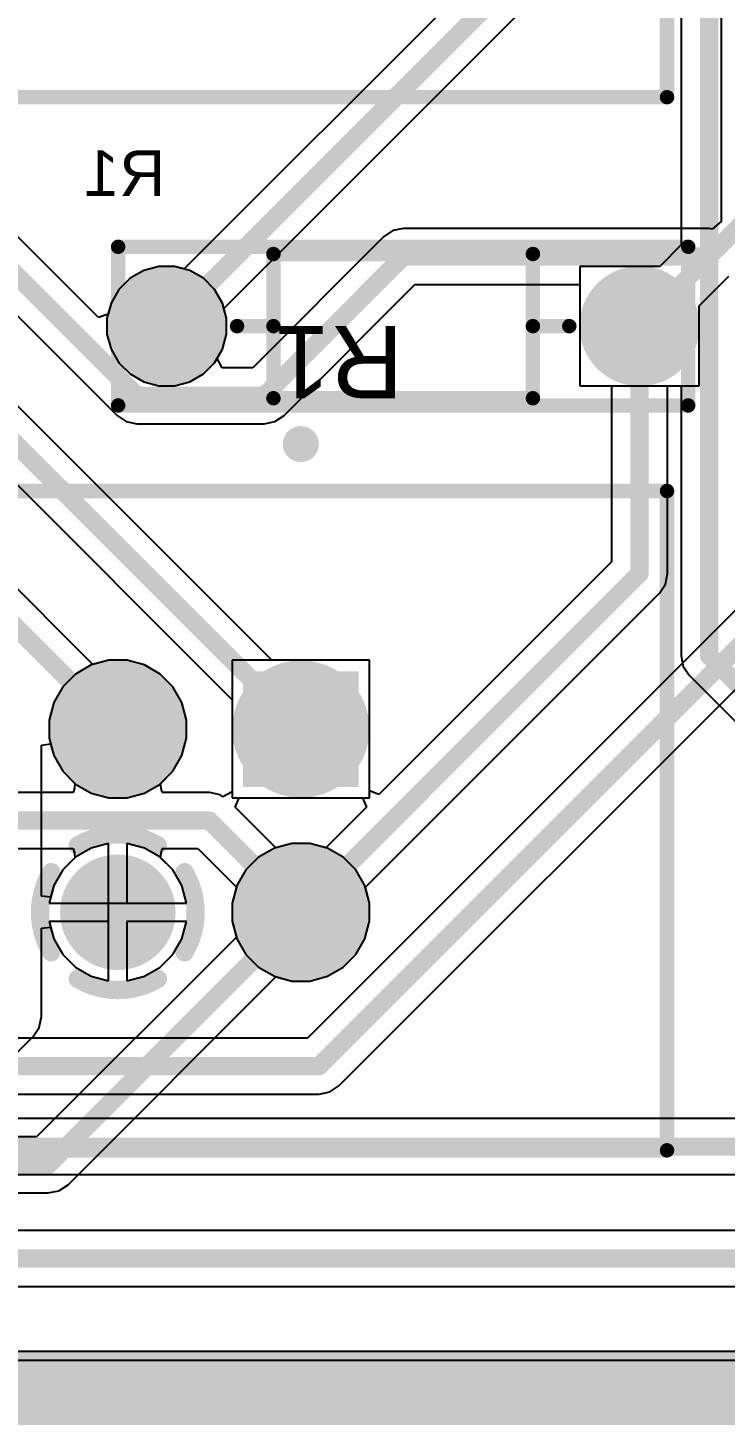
# Model space of a CAD drawing. Header units: inches. Extents: x -8.09 to -2.28, y -0.1 to 6.11.
# Drawn here: x -4.039 to -3.658, y -0.095 to 0.668 of the extents above; entities that cross this region are included whole.
import ezdxf

# ---------------------------------------------------------------- set-up
doc = ezdxf.new("R2010")
doc.units = ezdxf.units.IN
doc.header["$MEASUREMENT"] = 0
for name, color, linetype in [('BottomLayer', 5, 'Continuous'), ('BottomSolder', 6, 'Continuous'), ('InternalPlane1', 76, 'Continuous'), ('InternalPlane2', 16, 'Continuous'), ('KeepOutLayer', 6, 'Continuous'), ('Mechanical5', 56, 'Continuous'), ('MultiLayer', 9, 'Continuous'), ('PadHoleLayer', 156, 'Continuous'), ('TopLayer', 1, 'Continuous'), ('TopOverlay', 2, 'Continuous'), ('TopSolder', 216, 'Continuous')]:
    doc.layers.add(name, color=color, linetype=linetype)
doc.styles.add('Arial', font='', dxfattribs={"height": 0.2})
doc.styles.get('Arial').set_extended_font_data('Arial')

# ---------------------------------------------------------------- blocks, each defined once
blk = doc.blocks.new('FP_CF18_MFG_2')
at = {"layer": 'BottomLayer'}
blk.add_hatch(color=5, dxfattribs=at).paths.add_polyline_path([(-0.15177, 0.02264), (-0.1065, 0.02264), (-0.1065, -0.02264), (-0.15177, -0.02264)])
h = blk.add_hatch(color=5, dxfattribs=at)
edge = h.paths.add_edge_path()
edge.add_arc((0.12913, 0), 0.02264, 0, 360)
at = {"layer": 'BottomSolder'}
blk.add_hatch(color=6, dxfattribs=at).paths.add_polyline_path([(-0.15177, 0.02264), (-0.1065, 0.02264), (-0.1065, -0.02264), (-0.15177, -0.02264)])
h = blk.add_hatch(color=6, dxfattribs=at)
edge = h.paths.add_edge_path()
edge.add_arc((0.12913, 0), 0.02264, 0, 360)
at = {"layer": 'InternalPlane1'}
h = blk.add_hatch(color=76, dxfattribs=at)
edge = h.paths.add_edge_path()
edge.add_arc((-0.12913, 0), 0.0328, 0, 360)
h = blk.add_hatch(color=76, dxfattribs=at)
edge = h.paths.add_edge_path()
edge.add_arc((0.12913, 0), 0.0328, 0, 360)
at = {"layer": 'InternalPlane2'}
h = blk.add_hatch(color=16, dxfattribs=at)
edge = h.paths.add_edge_path()
edge.add_arc((-0.12913, 0), 0.0328, 0, 360)
h = blk.add_hatch(color=16, dxfattribs=at)
edge = h.paths.add_edge_path()
edge.add_arc((0.12913, 0), 0.0328, 0, 360)
at = {"layer": 'MultiLayer'}
blk.add_hatch(color=9, dxfattribs=at).paths.add_polyline_path([(-0.15177, 0.02264), (-0.1065, 0.02264), (-0.1065, -0.02264), (-0.15177, -0.02264)])
h = blk.add_hatch(color=9, dxfattribs=at)
edge = h.paths.add_edge_path()
edge.add_arc((0.12913, 0), 0.02264, 0, 360)
at = {"layer": 'PadHoleLayer'}
h = blk.add_hatch(color=156, dxfattribs=at)
edge = h.paths.add_edge_path()
edge.add_arc((-0.12913, 0), 0.0128, 0, 360)
h = blk.add_hatch(color=156, dxfattribs=at)
edge = h.paths.add_edge_path()
edge.add_arc((0.12913, 0), 0.0128, 0, 360)
at = {"layer": 'TopLayer'}
blk.add_hatch(color=1, dxfattribs=at).paths.add_polyline_path([(-0.15177, 0.02264), (-0.1065, 0.02264), (-0.1065, -0.02264), (-0.15177, -0.02264)])
h = blk.add_hatch(color=1, dxfattribs=at)
edge = h.paths.add_edge_path()
edge.add_arc((0.12913, 0), 0.02264, 0, 360)
at = {"layer": 'TopSolder'}
blk.add_hatch(color=216, dxfattribs=at).paths.add_polyline_path([(-0.15177, 0.02264), (-0.1065, 0.02264), (-0.1065, -0.02264), (-0.15177, -0.02264)])
h = blk.add_hatch(color=216, dxfattribs=at)
edge = h.paths.add_edge_path()
edge.add_arc((0.12913, 0), 0.02264, 0, 360)
at = {"layer": 'Mechanical5'}
for points in [[(-0.15571, 0.04331, 0.00787, 0.00787, 0), (-0.15571, -0.04331, 0.00787, 0.00787, 0)], [(0.15571, 0.04331, 0.00787, 0.00787, 0), (-0.15571, 0.04331, 0.00787, 0.00787, 0)], [(0.15571, 0.04331, 0.00787, 0.00787, 0), (0.15571, -0.04331, 0.00787, 0.00787, 0)], [(0.15571, -0.04331, 0.00787, 0.00787, 0), (-0.15571, -0.04331, 0.00787, 0.00787, 0)]]:
    blk.add_lwpolyline(points, format="xyseb", dxfattribs=at)
for points in [[(-0.15768, 0.04331, 0.00394, 0.00394, 1), (-0.15374, 0.04331, 0.00394, 0.00394, 1)], [(-0.15768, 0.04331, 0.00394, 0.00394, 1), (-0.15374, 0.04331, 0.00394, 0.00394, 1)], [(0.15374, 0.04331, 0.00394, 0.00394, 1), (0.15768, 0.04331, 0.00394, 0.00394, 1)], [(0.15374, 0.04331, 0.00394, 0.00394, 1), (0.15768, 0.04331, 0.00394, 0.00394, 1)], [(-0.15768, -0.04331, 0.00394, 0.00394, 1), (-0.15374, -0.04331, 0.00394, 0.00394, 1)], [(-0.15768, -0.04331, 0.00394, 0.00394, 1), (-0.15374, -0.04331, 0.00394, 0.00394, 1)], [(0.15374, -0.04331, 0.00394, 0.00394, 1), (0.15768, -0.04331, 0.00394, 0.00394, 1)], [(0.15374, -0.04331, 0.00394, 0.00394, 1), (0.15768, -0.04331, 0.00394, 0.00394, 1)]]:
    blk.add_lwpolyline(points, format="xyseb", close=True, dxfattribs=at)
at = {"layer": 'TopOverlay'}
for points in [[(-0.07087, 0.03937, 0.00787, 0.00787, 0), (-0.07087, -0.03937, 0.00787, 0.00787, 0)], [(0.07087, 0.03937, 0.00787, 0.00787, 0), (-0.07087, 0.03937, 0.00787, 0.00787, 0)], [(0.07087, 0.03937, 0.00787, 0.00787, 0), (0.07087, -0.03937, 0.00787, 0.00787, 0)], [(-0.07087, 0, 0.00787, 0.00787, 0), (-0.09075, 0, 0.00787, 0.00787, 0)], [(0.09075, 0, 0.00787, 0.00787, 0), (0.07087, 0, 0.00787, 0.00787, 0)], [(0.07087, -0.03937, 0.00787, 0.00787, 0), (-0.07087, -0.03937, 0.00787, 0.00787, 0)]]:
    blk.add_lwpolyline(points, format="xyseb", dxfattribs=at)
for points in [[(-0.07283, 0.03937, 0.00394, 0.00394, 1), (-0.0689, 0.03937, 0.00394, 0.00394, 1)], [(-0.07283, 0.03937, 0.00394, 0.00394, 1), (-0.0689, 0.03937, 0.00394, 0.00394, 1)], [(0.0689, 0.03937, 0.00394, 0.00394, 1), (0.07283, 0.03937, 0.00394, 0.00394, 1)], [(0.0689, 0.03937, 0.00394, 0.00394, 1), (0.07283, 0.03937, 0.00394, 0.00394, 1)], [(-0.09272, 0, 0.00394, 0.00394, 1), (-0.08878, 0, 0.00394, 0.00394, 1)], [(-0.07283, 0, 0.00394, 0.00394, 1), (-0.0689, 0, 0.00394, 0.00394, 1)], [(0.0689, 0, 0.00394, 0.00394, 1), (0.07283, 0, 0.00394, 0.00394, 1)], [(0.08878, 0, 0.00394, 0.00394, 1), (0.09272, 0, 0.00394, 0.00394, 1)], [(-0.07283, -0.03937, 0.00394, 0.00394, 1), (-0.0689, -0.03937, 0.00394, 0.00394, 1)], [(-0.07283, -0.03937, 0.00394, 0.00394, 1), (-0.0689, -0.03937, 0.00394, 0.00394, 1)], [(0.0689, -0.03937, 0.00394, 0.00394, 1), (0.07283, -0.03937, 0.00394, 0.00394, 1)], [(0.0689, -0.03937, 0.00394, 0.00394, 1), (0.07283, -0.03937, 0.00394, 0.00394, 1)]]:
    blk.add_lwpolyline(points, format="xyseb", close=True, dxfattribs=at)
at = {"layer": 'Mechanical5', "style": 'Arial'}
blk.add_text('R1', height=0.03937, dxfattribs=at).set_placement((0, 0))
blk = doc.blocks.new('TECO_5103309_1_V_96')
at = {"layer": 'TopOverlay'}
for points in [[(0.4, -0.18, 0.00787, 0.00787, 0), (0.4, 0.18, 0.00787, 0.00787, 0)], [(-0.4, -0.18, 0.00787, 0.00787, 0), (0.4, -0.18, 0.00787, 0.00787, 0)]]:
    blk.add_lwpolyline(points, format="xyseb", dxfattribs=at)
blk.add_lwpolyline([(0.39803, -0.18, 0.00394, 0.00394, 1), (0.40197, -0.18, 0.00394, 0.00394, 1)], format="xyseb", close=True, dxfattribs=at)
blk.add_lwpolyline([(0.39803, -0.18, 0.00394, 0.00394, 1), (0.40197, -0.18, 0.00394, 0.00394, 1)], format="xyseb", close=True, dxfattribs=at)
blk = doc.blocks.new('TECO_5103309_1_V_99')
at = {"layer": 'BottomLayer'}
h = blk.add_hatch(color=5, dxfattribs=at)
edge = h.paths.add_edge_path()
edge.add_arc((0.1, 0.05), 0.02756, 0, 360)
blk.add_hatch(color=5, dxfattribs=at).paths.add_polyline_path([(0.17244, 0.07756), (0.22756, 0.07756), (0.22756, 0.02244), (0.17244, 0.02244)])
h = blk.add_hatch(color=5, dxfattribs=at)
edge = h.paths.add_edge_path()
edge.add_arc((0.1, -0.05), 0.02756, 0, 360)
h = blk.add_hatch(color=5, dxfattribs=at)
edge = h.paths.add_edge_path()
edge.add_arc((0.2, -0.05), 0.02756, 0, 360)
at = {"layer": 'BottomSolder'}
h = blk.add_hatch(color=6, dxfattribs=at)
edge = h.paths.add_edge_path()
edge.add_arc((0.1, 0.05), 0.03156, 0, 360)
blk.add_hatch(color=6, dxfattribs=at).paths.add_polyline_path([(0.16844, 0.08156), (0.23156, 0.08156), (0.23156, 0.01844), (0.16844, 0.01844)])
h = blk.add_hatch(color=6, dxfattribs=at)
edge = h.paths.add_edge_path()
edge.add_arc((0.1, -0.05), 0.03156, 0, 360)
h = blk.add_hatch(color=6, dxfattribs=at)
edge = h.paths.add_edge_path()
edge.add_arc((0.2, -0.05), 0.03156, 0, 360)
at = {"layer": 'InternalPlane1'}
h = blk.add_hatch(color=76, dxfattribs=at)
edge = h.paths.add_edge_path()
edge.add_arc((0.1, 0.05), 0.0375, 0, 360)
h = blk.add_hatch(color=76, dxfattribs=at)
edge = h.paths.add_edge_path()
edge.add_arc((0.2, 0.05), 0.0375, 0, 360)
h = blk.add_hatch(color=76, dxfattribs=at)
edge = h.paths.add_edge_path()
edge.add_arc((0.2, -0.05), 0.0375, 0, 360)
at = {"layer": 'InternalPlane2'}
h = blk.add_hatch(color=16, dxfattribs=at)
edge = h.paths.add_edge_path()
edge.add_arc((0.1, 0.05), 0.0375, 0, 360)
h = blk.add_hatch(color=16, dxfattribs=at)
edge = h.paths.add_edge_path()
edge.add_arc((0.2, 0.05), 0.0375, 0, 360)
h = blk.add_hatch(color=16, dxfattribs=at)
edge = h.paths.add_edge_path()
edge.add_arc((0.2, -0.05), 0.0375, 0, 360)
at = {"layer": 'MultiLayer'}
h = blk.add_hatch(color=9, dxfattribs=at)
edge = h.paths.add_edge_path()
edge.add_arc((0.1, 0.05), 0.02756, 0, 360)
blk.add_hatch(color=9, dxfattribs=at).paths.add_polyline_path([(0.17244, 0.07756), (0.22756, 0.07756), (0.22756, 0.02244), (0.17244, 0.02244)])
h = blk.add_hatch(color=9, dxfattribs=at)
edge = h.paths.add_edge_path()
edge.add_arc((0.1, -0.05), 0.02756, 0, 360)
h = blk.add_hatch(color=9, dxfattribs=at)
edge = h.paths.add_edge_path()
edge.add_arc((0.2, -0.05), 0.02756, 0, 360)
at = {"layer": 'PadHoleLayer'}
h = blk.add_hatch(color=156, dxfattribs=at)
edge = h.paths.add_edge_path()
edge.add_arc((0.1, 0.05), 0.0175, 0, 360)
h = blk.add_hatch(color=156, dxfattribs=at)
edge = h.paths.add_edge_path()
edge.add_arc((0.2, 0.05), 0.0175, 0, 360)
h = blk.add_hatch(color=156, dxfattribs=at)
edge = h.paths.add_edge_path()
edge.add_arc((0.1, -0.05), 0.0175, 0, 360)
h = blk.add_hatch(color=156, dxfattribs=at)
edge = h.paths.add_edge_path()
edge.add_arc((0.2, -0.05), 0.0175, 0, 360)
at = {"layer": 'TopLayer'}
h = blk.add_hatch(color=1, dxfattribs=at)
edge = h.paths.add_edge_path()
edge.add_arc((0.1, 0.05), 0.02756, 0, 360)
blk.add_hatch(color=1, dxfattribs=at).paths.add_polyline_path([(0.17244, 0.07756), (0.22756, 0.07756), (0.22756, 0.02244), (0.17244, 0.02244)])
h = blk.add_hatch(color=1, dxfattribs=at)
edge = h.paths.add_edge_path()
edge.add_arc((0.1, -0.05), 0.02756, 0, 360)
h = blk.add_hatch(color=1, dxfattribs=at)
edge = h.paths.add_edge_path()
edge.add_arc((0.2, -0.05), 0.02756, 0, 360)
at = {"layer": 'TopSolder'}
h = blk.add_hatch(color=216, dxfattribs=at)
edge = h.paths.add_edge_path()
edge.add_arc((0.1, 0.05), 0.03156, 0, 360)
blk.add_hatch(color=216, dxfattribs=at).paths.add_polyline_path([(0.16844, 0.08156), (0.23156, 0.08156), (0.23156, 0.01844), (0.16844, 0.01844)])
h = blk.add_hatch(color=216, dxfattribs=at)
edge = h.paths.add_edge_path()
edge.add_arc((0.1, -0.05), 0.03156, 0, 360)
h = blk.add_hatch(color=216, dxfattribs=at)
edge = h.paths.add_edge_path()
edge.add_arc((0.2, -0.05), 0.03156, 0, 360)
at = {"layer": 'InternalPlane1'}
for points in [[(0.07811, -0.01357, 0.01, 0.01, -0.277325), (0.12189, -0.01357, 0.01, 0.01, 0)], [(0.06357, -0.07189, 0.01, 0.01, -0.277325), (0.06357, -0.02811, 0.01, 0.01, 0)], [(0.13643, -0.02811, 0.01, 0.01, -0.277325), (0.13643, -0.07189, 0.01, 0.01, 0)], [(0.12189, -0.08643, 0.01, 0.01, -0.277325), (0.07811, -0.08643, 0.01, 0.01, 0)]]:
    blk.add_lwpolyline(points, format="xyseb", dxfattribs=at)
for points in [[(0.07561, -0.01357, 0.005, 0.005, 1), (0.08061, -0.01357, 0.005, 0.005, 1)], [(0.11939, -0.01357, 0.005, 0.005, 1), (0.12439, -0.01357, 0.005, 0.005, 1)], [(0.06107, -0.02811, 0.005, 0.005, 1), (0.06607, -0.02811, 0.005, 0.005, 1)], [(0.13393, -0.02811, 0.005, 0.005, 1), (0.13893, -0.02811, 0.005, 0.005, 1)], [(0.06107, -0.07189, 0.005, 0.005, 1), (0.06607, -0.07189, 0.005, 0.005, 1)], [(0.13393, -0.07189, 0.005, 0.005, 1), (0.13893, -0.07189, 0.005, 0.005, 1)], [(0.07561, -0.08643, 0.005, 0.005, 1), (0.08061, -0.08643, 0.005, 0.005, 1)], [(0.11939, -0.08643, 0.005, 0.005, 1), (0.12439, -0.08643, 0.005, 0.005, 1)]]:
    blk.add_lwpolyline(points, format="xyseb", close=True, dxfattribs=at)
at = {"layer": 'InternalPlane2'}
for points in [[(0.07811, -0.01357, 0.01, 0.01, -0.277325), (0.12189, -0.01357, 0.01, 0.01, 0)], [(0.06357, -0.07189, 0.01, 0.01, -0.277325), (0.06357, -0.02811, 0.01, 0.01, 0)], [(0.13643, -0.02811, 0.01, 0.01, -0.277325), (0.13643, -0.07189, 0.01, 0.01, 0)], [(0.12189, -0.08643, 0.01, 0.01, -0.277325), (0.07811, -0.08643, 0.01, 0.01, 0)]]:
    blk.add_lwpolyline(points, format="xyseb", dxfattribs=at)
for points in [[(0.07561, -0.01357, 0.005, 0.005, 1), (0.08061, -0.01357, 0.005, 0.005, 1)], [(0.11939, -0.01357, 0.005, 0.005, 1), (0.12439, -0.01357, 0.005, 0.005, 1)], [(0.06107, -0.02811, 0.005, 0.005, 1), (0.06607, -0.02811, 0.005, 0.005, 1)], [(0.13393, -0.02811, 0.005, 0.005, 1), (0.13893, -0.02811, 0.005, 0.005, 1)], [(0.06107, -0.07189, 0.005, 0.005, 1), (0.06607, -0.07189, 0.005, 0.005, 1)], [(0.13393, -0.07189, 0.005, 0.005, 1), (0.13893, -0.07189, 0.005, 0.005, 1)], [(0.07561, -0.08643, 0.005, 0.005, 1), (0.08061, -0.08643, 0.005, 0.005, 1)], [(0.11939, -0.08643, 0.005, 0.005, 1), (0.12439, -0.08643, 0.005, 0.005, 1)]]:
    blk.add_lwpolyline(points, format="xyseb", close=True, dxfattribs=at)
at = {"layer": 'TopOverlay'}
for points in [[(0.20492, 0.20559, 0.00984, 0.00984, 1), (0.19508, 0.20559, 0.00984, 0.00984, 1)], [(0.19262, 0.20559, 0.00492, 0.00492, 1), (0.19754, 0.20559, 0.00492, 0.00492, 1)], [(0.20246, 0.20559, 0.00492, 0.00492, 1), (0.20738, 0.20559, 0.00492, 0.00492, 1)], [(0.39803, 0.18, 0.00394, 0.00394, 1), (0.40197, 0.18, 0.00394, 0.00394, 1)], [(0.39803, 0.18, 0.00394, 0.00394, 1), (0.40197, 0.18, 0.00394, 0.00394, 1)], [(0.39803, -0.18, 0.00394, 0.00394, 1), (0.40197, -0.18, 0.00394, 0.00394, 1)], [(0.39803, -0.18, 0.00394, 0.00394, 1), (0.40197, -0.18, 0.00394, 0.00394, 1)]]:
    blk.add_lwpolyline(points, format="xyseb", close=True, dxfattribs=at)
for points in [[(-0.4, 0.18, 0.00787, 0.00787, 0), (0.4, 0.18, 0.00787, 0.00787, 0)], [(0.4, -0.18, 0.00787, 0.00787, 0), (0.4, 0.18, 0.00787, 0.00787, 0)], [(-0.4, -0.18, 0.00787, 0.00787, 0), (0.4, -0.18, 0.00787, 0.00787, 0)]]:
    blk.add_lwpolyline(points, format="xyseb", dxfattribs=at)

msp = doc.modelspace()

# ---------------------------------------------------------------- linework, layer by layer
at = {"layer": 'BottomLayer'}
for p, q in [((-3.68229, 0.7169), (-3.68229, 0.54933)), ((-3.36681, 0.63581), (-3.88633, 0.11629)), ((-3.86919, 0.09019), (-3.34967, 0.60971)), ((-3.68229, 0.54933), (-3.69399, 0.53764)), ((-3.97587, 0.53541), (-3.98331, 0.53112)), ((-3.96756, 0.53764), (-3.97587, 0.53541)), ((-3.95897, 0.53764), (-3.96756, 0.53764)), ((-3.95067, 0.53541), (-3.95897, 0.53764)), ((-3.94323, 0.53112), (-3.95067, 0.53541)), ((-3.69399, 0.53764), (-3.73764, 0.53764)), ((-3.73764, 0.53764), (-3.73764, 0.47236)), ((-3.98331, 0.53112), (-3.98938, 0.52504)), ((-3.93715, 0.52504), (-3.94323, 0.53112)), ((-3.67236, 0.51601), (-3.65619, 0.53219)), ((-3.98938, 0.52504), (-3.99368, 0.5176)), ((-3.93285, 0.5176), (-3.93715, 0.52504)), ((-3.99368, 0.5176), (-3.99591, 0.5093)), ((-3.93063, 0.5093), (-3.93285, 0.5176)), ((-3.67236, 0.47236), (-3.67236, 0.51601)), ((-3.99591, 0.5093), (-3.99591, 0.5007)), ((-3.93063, 0.5007), (-3.93063, 0.5093)), ((-3.99591, 0.5007), (-3.99368, 0.4924)), ((-3.93285, 0.4924), (-3.93063, 0.5007)), ((-3.99368, 0.4924), (-3.98938, 0.48496)), ((-3.93715, 0.48496), (-3.93285, 0.4924)), ((-3.98938, 0.48496), (-3.98331, 0.47888)), ((-3.94323, 0.47888), (-3.93715, 0.48496)), ((-3.98331, 0.47888), (-3.97587, 0.47459)), ((-3.97587, 0.47459), (-3.96756, 0.47236)), ((-3.95897, 0.47236), (-3.95067, 0.47459)), ((-3.95067, 0.47459), (-3.94323, 0.47888)), ((-3.96756, 0.47236), (-3.95897, 0.47236)), ((-3.73764, 0.47236), (-3.67236, 0.47236)), ((-3.99494, 0.32256), (-4.0045, 0.32)), ((-3.98506, 0.32256), (-3.99494, 0.32256)), ((-3.9755, 0.32), (-3.98506, 0.32256)), ((-3.85244, 0.32256), (-3.92756, 0.32256)), ((-3.92756, 0.32256), (-3.92756, 0.25074)), ((-3.85244, 0.24744), (-3.85244, 0.32256)), ((-4.01306, 0.31505), (-4.02005, 0.30806)), ((-4.0045, 0.32), (-4.01306, 0.31505)), ((-3.96694, 0.31505), (-3.9755, 0.32)), ((-3.95995, 0.30806), (-3.96694, 0.31505)), ((-4.02005, 0.30806), (-4.025, 0.2995)), ((-3.955, 0.2995), (-3.95995, 0.30806)), ((-4.025, 0.2995), (-4.02756, 0.28994)), ((-3.95244, 0.28994), (-3.955, 0.2995)), ((-4.02756, 0.28994), (-4.02756, 0.28006)), ((-3.95244, 0.28006), (-3.95244, 0.28994)), ((-4.02756, 0.28006), (-4.025, 0.2705)), ((-3.955, 0.2705), (-3.95244, 0.28006)), ((-4.025, 0.2705), (-4.02005, 0.26194)), ((-3.95995, 0.26194), (-3.955, 0.2705)), ((-4.02005, 0.26194), (-4.01341, 0.25529)), ((-3.96659, 0.25529), (-3.95995, 0.26194)), ((-4.01367, 0.25268), (-4.01431, 0.25029)), ((-4.01341, 0.25529), (-4.01367, 0.25268)), ((-3.96633, 0.25268), (-3.96659, 0.25529)), ((-3.96569, 0.25029), (-3.96633, 0.25268)), ((-4.01431, 0.25029), (-4.06569, 0.25029)), ((-3.94, 0.25029), (-3.96569, 0.25029)), ((-3.93415, 0.24913), (-3.94, 0.25029)), ((-3.93256, 0.24807), (-3.93415, 0.24913)), ((-3.92756, 0.25074), (-3.93256, 0.24807)), ((-3.92581, 0.24244), (-3.92374, 0.24744)), ((-3.92374, 0.24744), (-3.85244, 0.24744)), ((-3.90361, 0.22024), (-3.92581, 0.24244)), ((-3.89494, 0.22256), (-3.90361, 0.22024)), ((-3.88506, 0.22256), (-3.89494, 0.22256)), ((-3.8755, 0.22), (-3.88506, 0.22256)), ((-4.06569, 0.21971), (-4.01431, 0.21971)), ((-4.01341, 0.21471), (-4.02005, 0.20806)), ((-4.01431, 0.21971), (-4.01367, 0.21732)), ((-4.01367, 0.21732), (-4.01341, 0.21471)), ((-3.96659, 0.21471), (-3.96633, 0.21732)), ((-3.95995, 0.20806), (-3.96659, 0.21471)), ((-3.96633, 0.21732), (-3.96569, 0.21971)), ((-3.96569, 0.21971), (-3.94633, 0.21971)), ((-3.94633, 0.21971), (-3.92524, 0.19861)), ((-3.86694, 0.21505), (-3.8755, 0.22)), ((-3.85995, 0.20806), (-3.86694, 0.21505)), ((-4.02005, 0.20806), (-4.025, 0.1995)), ((-3.955, 0.1995), (-3.95995, 0.20806)), ((-3.855, 0.1995), (-3.85995, 0.20806)), ((-4.025, 0.1995), (-4.02754, 0.19)), ((-3.95246, 0.19), (-3.955, 0.1995)), ((-3.92524, 0.19861), (-3.92756, 0.18994)), ((-3.85244, 0.18994), (-3.855, 0.1995)), ((-4.02754, 0.19), (-3.95246, 0.19)), ((-3.92756, 0.18994), (-3.92756, 0.18006)), ((-3.85244, 0.18006), (-3.85244, 0.18994)), ((-3.995, 0.18), (-4.02754, 0.18)), ((-4.02754, 0.18), (-4.025, 0.1705)), ((-3.995, 0.14746), (-3.995, 0.18)), ((-3.95246, 0.18), (-3.985, 0.18)), ((-3.985, 0.18), (-3.985, 0.14746)), ((-3.955, 0.1705), (-3.95246, 0.18)), ((-3.92756, 0.18006), (-3.925, 0.1705)), ((-3.855, 0.1705), (-3.85244, 0.18006)), ((-4.025, 0.1705), (-4.02005, 0.16194)), ((-3.95995, 0.16194), (-3.955, 0.1705)), ((-3.925, 0.1705), (-3.92005, 0.16194)), ((-3.85995, 0.16194), (-3.855, 0.1705)), ((-4.02005, 0.16194), (-4.01306, 0.15495)), ((-3.96694, 0.15495), (-3.95995, 0.16194)), ((-3.92005, 0.16194), (-3.91306, 0.15495)), ((-3.86694, 0.15495), (-3.85995, 0.16194)), ((-4.01306, 0.15495), (-4.0045, 0.15)), ((-3.9755, 0.15), (-3.96694, 0.15495)), ((-3.91306, 0.15495), (-3.9045, 0.15)), ((-3.8755, 0.15), (-3.86694, 0.15495)), ((-4.0045, 0.15), (-3.995, 0.14746)), ((-3.985, 0.14746), (-3.9755, 0.15)), ((-3.9045, 0.15), (-3.89494, 0.14744)), ((-3.89494, 0.14744), (-3.88506, 0.14744)), ((-3.88506, 0.14744), (-3.8755, 0.15)), ((-3.88633, 0.11629), (-4.09967, 0.11629)), ((-4.106, 0.08571), (-3.88, 0.08571)), ((-3.88, 0.08571), (-3.87415, 0.08687)), ((-3.87415, 0.08687), (-3.86919, 0.09019)), ((-3.16158, 0.07229), (-4.13926, 0.07229)), ((-4.145, 0.04171), (-3.16158, 0.04171)), ((-3.13233, 0.01129), (-4.36501, 0.01129)), ((-7.42366, -0.01929), (-3.126, -0.01929)), ((-2.3746, -0.05971), (-7.46864, -0.05971))]:
    msp.add_line(p, q, dxfattribs=at)
for points in [[(-3.667, 0.543, 0.01, 0.01, 0), (-3.667, 0.765, 0.01, 0.01, 0)], [(-3.667, 0.543, 0.01, 0.01, 0), (-3.536, 0.674, 0.01, 0.01, 0)], [(-3.88, 0.101, 0.01, 0.01, 0), (-3.356, 0.625, 0.01, 0.01, 0)], [(-3.705, 0.505, 0.01, 0.01, 0), (-3.667, 0.543, 0.01, 0.01, 0)], [(-4.775, 0.235, 0.01, 0.01, 0), (-3.94, 0.235, 0.01, 0.01, 0)], [(-3.94, 0.235, 0.01, 0.01, 0), (-3.89, 0.185, 0.01, 0.01, 0)], [(-4.106, 0.101, 0.01, 0.01, 0), (-3.88, 0.101, 0.01, 0.01, 0)], [(-4.145, 0.057, 0.01, 0.01, 0), (-3.13, 0.057, 0.01, 0.01, 0)], [(-7.43, -0.004, 0.01, 0.01, 0), (-3.126, -0.004, 0.01, 0.01, 0)]]:
    msp.add_lwpolyline(points, format="xyseb", dxfattribs=at)
for points in [[(-3.6695, 0.543, 0.005, 0.005, 1), (-3.6645, 0.543, 0.005, 0.005, 1)], [(-3.6695, 0.543, 0.005, 0.005, 1), (-3.6645, 0.543, 0.005, 0.005, 1)], [(-3.6695, 0.543, 0.005, 0.005, 1), (-3.6645, 0.543, 0.005, 0.005, 1)], [(-3.7075, 0.505, 0.005, 0.005, 1), (-3.7025, 0.505, 0.005, 0.005, 1)], [(-3.9425, 0.235, 0.005, 0.005, 1), (-3.9375, 0.235, 0.005, 0.005, 1)], [(-3.9425, 0.235, 0.005, 0.005, 1), (-3.9375, 0.235, 0.005, 0.005, 1)], [(-3.8925, 0.185, 0.005, 0.005, 1), (-3.8875, 0.185, 0.005, 0.005, 1)], [(-3.8825, 0.101, 0.005, 0.005, 1), (-3.8775, 0.101, 0.005, 0.005, 1)], [(-3.8825, 0.101, 0.005, 0.005, 1), (-3.8775, 0.101, 0.005, 0.005, 1)]]:
    msp.add_lwpolyline(points, format="xyseb", close=True, dxfattribs=at)
at = {"layer": 'InternalPlane1'}
msp.add_line((-2.3251, -0.0549), (-8.0449, -0.0549), dxfattribs=at)
msp.add_lwpolyline([(-8.065, -0.075, 0.04, 0.04, 0), (-2.305, -0.075, 0.04, 0.04, 0)], format="xyseb", dxfattribs=at)
at = {"layer": 'InternalPlane2'}
msp.add_line((-2.3251, -0.0549), (-8.0449, -0.0549), dxfattribs=at)
msp.add_lwpolyline([(-8.065, -0.075, 0.04, 0.04, 0), (-2.305, -0.075, 0.04, 0.04, 0)], format="xyseb", dxfattribs=at)
at = {"layer": 'KeepOutLayer'}
msp.add_lwpolyline([(-8.065, -0.075, 0.01, 0.01, 0), (-2.58, -0.075, 0.01, 0.01, 0)], format="xyseb", dxfattribs=at)
at = {"layer": 'TopLayer'}
for p, q in [((-3.66041, 1.458), (-3.66041, 0.56208)), ((-4.00361, 0.32024), (-4.40471, 0.72133)), ((-3.79429, 0.6956), (-3.95368, 0.53622)), ((-4.00061, 0.50966), (-4.17471, 0.68376)), ((-3.93205, 0.51459), (-3.76819, 0.67845)), ((-4.20081, 0.66661), (-3.99039, 0.45619)), ((-3.90593, 0.32256), (-4.22471, 0.64133)), ((-4.25081, 0.62419), (-3.92756, 0.30093)), ((-3.83985, 0.55713), (-3.84481, 0.55381)), ((-3.834, 0.55829), (-3.83985, 0.55713)), ((-3.667, 0.55829), (-3.834, 0.55829)), ((-3.66541, 0.55798), (-3.667, 0.55829)), ((-3.66041, 0.56208), (-3.66541, 0.55798)), ((-3.84481, 0.55381), (-3.91633, 0.48229)), ((-3.97587, 0.53541), (-3.98331, 0.53112)), ((-3.96756, 0.53764), (-3.97587, 0.53541)), ((-3.95897, 0.53764), (-3.96756, 0.53764)), ((-3.95368, 0.53622), (-3.95897, 0.53764)), ((-3.98331, 0.53112), (-3.98938, 0.52504)), ((-3.89919, 0.45619), (-3.82767, 0.52771)), ((-3.82767, 0.52771), (-3.73764, 0.52771)), ((-3.73764, 0.52771), (-3.73764, 0.47236)), ((-3.98938, 0.52504), (-3.99368, 0.5176)), ((-3.99533, 0.51145), (-4.00061, 0.50966)), ((-3.99368, 0.5176), (-3.99533, 0.51145)), ((-3.93063, 0.5093), (-3.93205, 0.51459)), ((-3.93063, 0.5007), (-3.93063, 0.5093)), ((-3.93285, 0.4924), (-3.93063, 0.5007)), ((-3.9358, 0.48729), (-3.93285, 0.4924)), ((-3.93304, 0.48229), (-3.9358, 0.48729)), ((-3.91633, 0.48229), (-3.93304, 0.48229)), ((-3.73764, 0.47236), (-3.72029, 0.47236)), ((-3.72029, 0.47236), (-3.72029, 0.37633)), ((-3.68971, 0.37), (-3.68971, 0.47236)), ((-3.68971, 0.47236), (-3.68229, 0.47236)), ((-3.68229, 0.47236), (-3.68229, 0.325)), ((-3.99039, 0.45619), (-3.98543, 0.45287)), ((-3.98543, 0.45287), (-3.97958, 0.45171)), ((-3.97958, 0.45171), (-3.91, 0.45171)), ((-3.91, 0.45171), (-3.90415, 0.45287)), ((-3.90415, 0.45287), (-3.89919, 0.45619)), ((-3.72029, 0.37633), (-3.84744, 0.24919)), ((-3.69087, 0.36415), (-3.68971, 0.37)), ((-3.85476, 0.19861), (-3.69419, 0.35919)), ((-3.69419, 0.35919), (-3.69087, 0.36415)), ((-3.99494, 0.32256), (-4.00361, 0.32024)), ((-3.98506, 0.32256), (-3.99494, 0.32256)), ((-3.9755, 0.32), (-3.98506, 0.32256)), ((-3.85244, 0.32256), (-3.90593, 0.32256)), ((-3.85244, 0.25126), (-3.85244, 0.32256)), ((-3.68229, 0.325), (-3.68113, 0.31915)), ((-3.96694, 0.31505), (-3.9755, 0.32)), ((-3.95995, 0.30806), (-3.96694, 0.31505)), ((-3.68113, 0.31915), (-3.67781, 0.31419)), ((-3.67781, 0.31419), (-3.62881, 0.26519)), ((-3.955, 0.2995), (-3.95995, 0.30806)), ((-3.95244, 0.28994), (-3.955, 0.2995)), ((-3.92756, 0.30093), (-3.92756, 0.24744)), ((-3.95244, 0.28006), (-3.95244, 0.28994)), ((-4.03171, 0.27621), (-4.02671, 0.27687)), ((-4.03171, 0.19379), (-4.03171, 0.27621)), ((-4.02671, 0.27687), (-4.025, 0.2705)), ((-3.955, 0.2705), (-3.95244, 0.28006)), ((-4.025, 0.2705), (-4.02005, 0.26194)), ((-3.95995, 0.26194), (-3.955, 0.2705)), ((-4.02005, 0.26194), (-4.01306, 0.25495)), ((-3.96694, 0.25495), (-3.95995, 0.26194)), ((-4.01306, 0.25495), (-4.0045, 0.25)), ((-3.9755, 0.25), (-3.96694, 0.25495)), ((-4.0045, 0.25), (-3.99494, 0.24744)), ((-3.99494, 0.24744), (-3.98506, 0.24744)), ((-3.98506, 0.24744), (-3.9755, 0.25)), ((-3.92756, 0.24744), (-3.85626, 0.24744)), ((-3.85626, 0.24744), (-3.85419, 0.24244)), ((-3.84744, 0.24919), (-3.85244, 0.25126)), ((-3.85419, 0.24244), (-3.87639, 0.22024)), ((-3.995, 0.22254), (-4.0045, 0.22)), ((-3.995, 0.185), (-3.995, 0.22254)), ((-3.9755, 0.22), (-3.985, 0.22254)), ((-3.985, 0.22254), (-3.985, 0.19)), ((-3.89494, 0.22256), (-3.9045, 0.22)), ((-3.88506, 0.22256), (-3.89494, 0.22256)), ((-3.87639, 0.22024), (-3.88506, 0.22256)), ((-4.01306, 0.21505), (-4.02005, 0.20806)), ((-4.0045, 0.22), (-4.01306, 0.21505)), ((-3.96694, 0.21505), (-3.9755, 0.22)), ((-3.95995, 0.20806), (-3.96694, 0.21505)), ((-3.91306, 0.21505), (-3.92005, 0.20806)), ((-3.9045, 0.22), (-3.91306, 0.21505)), ((-4.02005, 0.20806), (-4.025, 0.1995)), ((-3.955, 0.1995), (-3.95995, 0.20806)), ((-3.92005, 0.20806), (-3.925, 0.1995)), ((-4.025, 0.1995), (-4.02671, 0.19313)), ((-3.95246, 0.19), (-3.955, 0.1995)), ((-3.925, 0.1995), (-3.92756, 0.18994)), ((-3.85244, 0.18994), (-3.85476, 0.19861)), ((-4.02671, 0.19313), (-4.03171, 0.19379)), ((-3.995, 0.14746), (-3.995, 0.185)), ((-3.985, 0.19), (-3.95246, 0.19)), ((-3.92756, 0.18994), (-3.92756, 0.18006)), ((-3.85244, 0.18006), (-3.85244, 0.18994)), ((-4.03171, 0.17621), (-4.02671, 0.17687)), ((-4.03171, 0.128), (-4.03171, 0.17621)), ((-4.02671, 0.17687), (-4.025, 0.1705)), ((-3.95246, 0.18), (-3.985, 0.18)), ((-3.985, 0.18), (-3.985, 0.14746)), ((-3.955, 0.1705), (-3.95246, 0.18)), ((-3.92756, 0.18006), (-3.92524, 0.17139)), ((-3.855, 0.1705), (-3.85244, 0.18006)), ((-3.92524, 0.17139), (-4.03433, 0.06229)), ((-4.025, 0.1705), (-4.02005, 0.16194)), ((-3.95995, 0.16194), (-3.955, 0.1705)), ((-3.85995, 0.16194), (-3.855, 0.1705)), ((-4.02005, 0.16194), (-4.01306, 0.15495)), ((-3.96694, 0.15495), (-3.95995, 0.16194)), ((-3.86694, 0.15495), (-3.85995, 0.16194)), ((-4.01306, 0.15495), (-4.0045, 0.15)), ((-3.9755, 0.15), (-3.96694, 0.15495)), ((-3.8755, 0.15), (-3.86694, 0.15495)), ((-4.01719, 0.03619), (-3.90361, 0.14976)), ((-4.0045, 0.15), (-3.995, 0.14746)), ((-3.985, 0.14746), (-3.9755, 0.15)), ((-3.90361, 0.14976), (-3.89494, 0.14744)), ((-3.89494, 0.14744), (-3.88506, 0.14744)), ((-3.88506, 0.14744), (-3.8755, 0.15)), ((-4.03619, 0.11719), (-4.03287, 0.12215)), ((-4.03287, 0.12215), (-4.03171, 0.128)), ((-4.08219, 0.07119), (-4.03619, 0.11719)), ((-4.03433, 0.06229), (-4.08955, 0.06229)), ((-6.025, 0.03171), (-4.028, 0.03171)), ((-4.028, 0.03171), (-4.02215, 0.03287)), ((-4.02215, 0.03287), (-4.01719, 0.03619)), ((-2.3746, -0.05971), (-7.46864, -0.05971))]:
    msp.add_line(p, q, dxfattribs=at)
for points in [[(-4.42, 0.715, 0.01, 0.01, 0), (-3.99, 0.285, 0.01, 0.01, 0)], [(-3.96327, 0.505, 0.01, 0.01, 0), (-3.779, 0.68927, 0.01, 0.01, 0)], [(-4.19, 0.67742, 0.01, 0.01, 0), (-3.97958, 0.467, 0.01, 0.01, 0)], [(-4.24, 0.635, 0.01, 0.01, 0), (-3.89, 0.285, 0.01, 0.01, 0)], [(-3.91, 0.467, 0.01, 0.01, 0), (-3.834, 0.543, 0.01, 0.01, 0)], [(-3.834, 0.543, 0.01, 0.01, 0), (-3.667, 0.543, 0.01, 0.01, 0)], [(-3.667, 0.325, 0.01, 0.01, 0), (-3.667, 0.543, 0.01, 0.01, 0)], [(-3.705, 0.37, 0.01, 0.01, 0), (-3.705, 0.505, 0.01, 0.01, 0)], [(-3.97958, 0.467, 0.01, 0.01, 0), (-3.91, 0.467, 0.01, 0.01, 0)], [(-3.89, 0.185, 0.01, 0.01, 0), (-3.705, 0.37, 0.01, 0.01, 0)], [(-3.667, 0.325, 0.01, 0.01, 0), (-3.618, 0.276, 0.01, 0.01, 0)], [(-4.028, 0.047, 0.01, 0.01, 0), (-3.89, 0.185, 0.01, 0.01, 0)], [(-6.025, 0.047, 0.01, 0.01, 0), (-4.028, 0.047, 0.01, 0.01, 0)]]:
    msp.add_lwpolyline(points, format="xyseb", dxfattribs=at)
for points in [[(-3.8365, 0.543, 0.005, 0.005, 1), (-3.8315, 0.543, 0.005, 0.005, 1)], [(-3.8365, 0.543, 0.005, 0.005, 1), (-3.8315, 0.543, 0.005, 0.005, 1)], [(-3.6695, 0.543, 0.005, 0.005, 1), (-3.6645, 0.543, 0.005, 0.005, 1)], [(-3.6695, 0.543, 0.005, 0.005, 1), (-3.6645, 0.543, 0.005, 0.005, 1)], [(-3.96577, 0.505, 0.005, 0.005, 1), (-3.96077, 0.505, 0.005, 0.005, 1)], [(-3.7075, 0.505, 0.005, 0.005, 1), (-3.7025, 0.505, 0.005, 0.005, 1)], [(-3.98208, 0.467, 0.005, 0.005, 1), (-3.97708, 0.467, 0.005, 0.005, 1)], [(-3.98208, 0.467, 0.005, 0.005, 1), (-3.97708, 0.467, 0.005, 0.005, 1)], [(-3.9125, 0.467, 0.005, 0.005, 1), (-3.9075, 0.467, 0.005, 0.005, 1)], [(-3.9125, 0.467, 0.005, 0.005, 1), (-3.9075, 0.467, 0.005, 0.005, 1)], [(-3.7075, 0.37, 0.005, 0.005, 1), (-3.7025, 0.37, 0.005, 0.005, 1)], [(-3.7075, 0.37, 0.005, 0.005, 1), (-3.7025, 0.37, 0.005, 0.005, 1)], [(-3.6695, 0.325, 0.005, 0.005, 1), (-3.6645, 0.325, 0.005, 0.005, 1)], [(-3.6695, 0.325, 0.005, 0.005, 1), (-3.6645, 0.325, 0.005, 0.005, 1)], [(-3.9925, 0.285, 0.005, 0.005, 1), (-3.9875, 0.285, 0.005, 0.005, 1)], [(-3.8925, 0.285, 0.005, 0.005, 1), (-3.8875, 0.285, 0.005, 0.005, 1)], [(-3.8925, 0.185, 0.005, 0.005, 1), (-3.8875, 0.185, 0.005, 0.005, 1)], [(-3.8925, 0.185, 0.005, 0.005, 1), (-3.8875, 0.185, 0.005, 0.005, 1)], [(-4.0305, 0.047, 0.005, 0.005, 1), (-4.0255, 0.047, 0.005, 0.005, 1)], [(-4.0305, 0.047, 0.005, 0.005, 1), (-4.0255, 0.047, 0.005, 0.005, 1)]]:
    msp.add_lwpolyline(points, format="xyseb", close=True, dxfattribs=at)

# ---------------------------------------------------------------- block references
for name, p in [('TECO_5103309_1_V_96', (-4.09, 0.81)), ('TECO_5103309_1_V_99', (-4.09, 0.235))]:
    msp.add_blockref(name, p)
at = {"rotation": 180}
msp.add_blockref('FP_CF18_MFG_2', (-3.83413, 0.505), dxfattribs=at)

# ---------------------------------------------------------------- texts
at = {"layer": 'TopOverlay', "style": 'Arial', "text_generation_flag": 2}
msp.add_text('R1', height=0.025, dxfattribs=at).set_placement((-3.964, 0.576))

doc.saveas('drawing.dxf')
